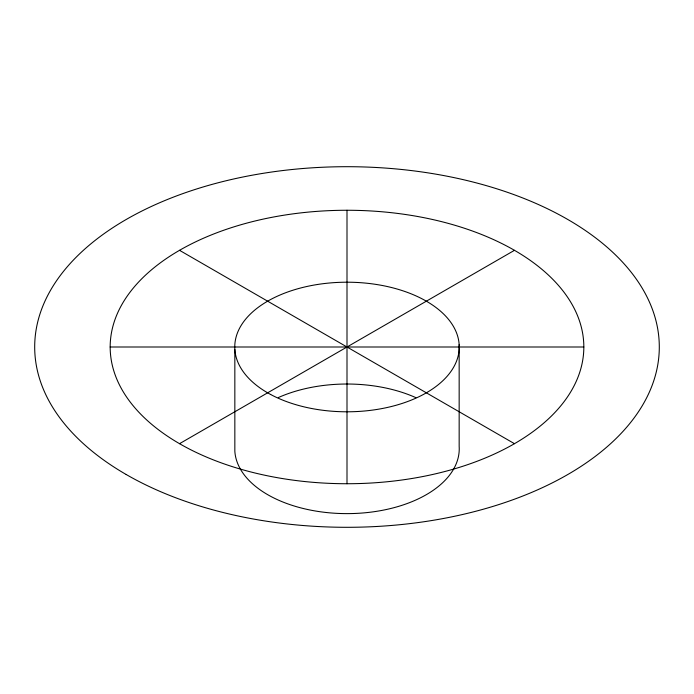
<?xml version="1.0" encoding="UTF-8"?>
<svg xmlns="http://www.w3.org/2000/svg" width="694" height="694" viewBox="0 0 694 694"><rect width="100%" height="100%" fill="white"/><g stroke="black" fill="none" stroke-linecap="round" stroke-linejoin="round"><path stroke-width="1.04" d="M179.538 443.683A236.828 136.735 0 0 0 575.76 382.385A236.828 136.735 0 0 0 285.702 214.923A236.828 136.735 0 0 0 179.538 443.683L514.462 250.317M110.172 347L583.827 347M179.538 250.317L514.462 443.683M459.159 344.571L459.159 446.389A112.237 64.794 0 0 1 351.207 513.577A112.237 64.794 0 0 1 234.841 451.247L234.841 349.429M347 210.265L347 483.735M278.268 397.593A112.237 64.794 0 0 1 415.888 397.662M270.669 394.504A112.237 64.794 0 0 0 456.426 361.409A112.237 64.794 0 0 0 313.905 285.087A112.237 64.794 0 0 0 270.669 394.504M126.169 474.496A312.3 180.301 0 0 0 648.656 393.663A312.3 180.301 0 0 0 266.175 172.841A312.3 180.301 0 0 0 126.169 474.496"/></g></svg>
